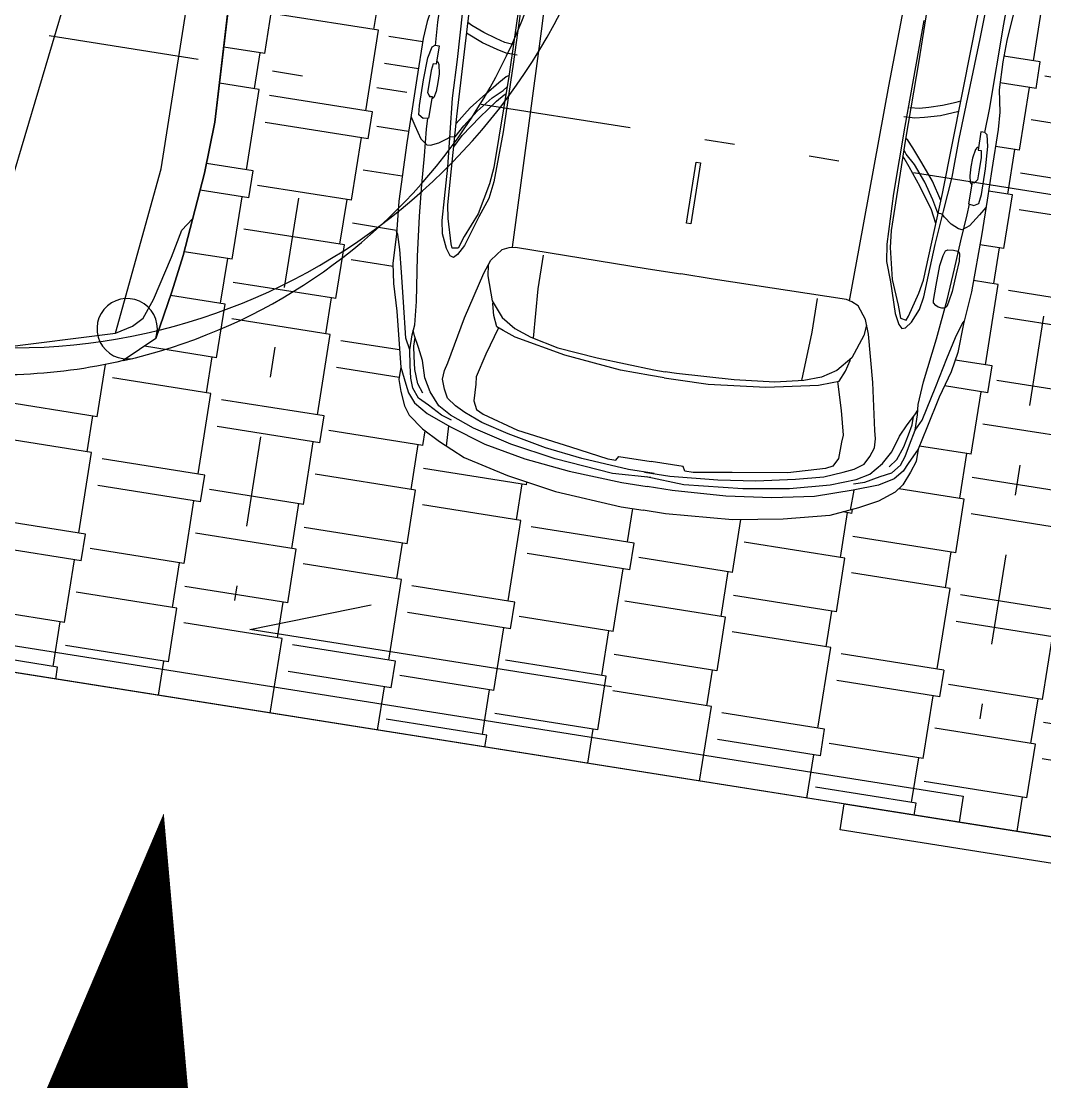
# Model space of a CAD drawing. Extents: x -640655 to -640254, y -1045449 to -1045159.
# Drawn here: x -640529.141 to -640525.749, y -1045396.727 to -1045393.214 of the extents above; entities that cross this region are included whole.
import ezdxf

# ---------------------------------------------------------------- set-up
doc = ezdxf.new("R2010")
doc.units = 0
doc.header["$MEASUREMENT"] = 0
doc.linetypes.add('DIVIDE', pattern=[1.25, 0.5, -0.25, 0, -0.25, 0, -0.25])
doc.linetypes.add('DOTDASH', pattern=[1, 0.3, -0.2, 0, -0.2, 0.3])
doc.layers.get('0').update_dxf_attribs({"linetype": 'CONTINUOUS'})
doc.layers.add('FLOATING-WINDOWS', color=2, linetype='CONTINUOUS', plot=False)
for name, color, linetype in [('T_srafa', 8, 'CONTINUOUS'), ('T_stafaz', 7, 'CONTINUOUS'), ('T_tenka', 4, 'CONTINUOUS'), ('T_tlusta', 1, 'CONTINUOUS')]:
    doc.layers.add(name, color=color, linetype=linetype)

# ---------------------------------------------------------------- blocks, each defined once
blk = doc.blocks.new('A$C1E5B1267')
at = {"color": 0, "linetype": 'Continuous'}
for p, q in [((-3429, -392.6), (-4622.3, -233.9)), ((-4609.3, -355.1), (-4500.8, -729.4)), ((-4500.8, -729.4), (-3939.5, -793.3)), ((-4500.8, -729.4), (-4470.1, -780.7)), ((-4587.1, -768.4), (-4574.7, -798.6)), ((-4470.1, -780.7), (-4437.4, -812)), ((-3939.5, -793.3), (-3174.7, -792.8)), ((-4437.4, -812), (-4371, -836.2)), ((-4371, -836.2), (-4224.1, -872.5)), ((-4497.8, -863.3), (-4337.1, -891.4)), ((-4224.1, -872.5), (-4130.3, -892.7)), ((-4337.1, -891.4), (-4212, -910.6)), ((-4212, -910.6), (-3932, -937.6)), ((-4130.3, -892.7), (-4087.1, -921.7)), ((-3932, -937.6), (-3759.4, -944.3)), ((-3759.4, -944.3), (-3262.8, -925.4))]:
    blk.add_line(p, q, dxfattribs=at)
for centre, radius, start, end in [((-2850.5, -74.9), 1870, 156.5079, 201.769), ((-2584.4, -76.6), 2043.9, 171.4443, 187.832), ((-4480.6, -764.8), 100, 199.7375, 260.0763)]:
    blk.add_arc(centre, radius, start, end, dxfattribs=at)
blk = doc.blocks.new('A$C352F2980')
for p, q in [((1.1896, 0.3101), (1.3024, 0.3101)), ((1.3024, 0.3101), (1.4662, 0.3008)), ((1.1896, -0.6088), (1.3024, -0.6088)), ((1.3024, -0.6088), (1.4662, -0.5995))]:
    blk.add_line(p, q)
for points in [[(0.1559, 0.8047), (0.2473, 0.7969), (0.3194, 0.7946), (0.412, 0.7978), (0.4849, 0.8111), (0.5433, 0.8151), (0.6771, 0.8151), (0.7793, 0.8151), (0.8932, 0.8151), (1.0883, 0.8112), (1.1972, 0.8019), (1.2936, 0.798), (1.3599, 0.7861), (1.449, 0.7604), (1.5561, 0.736), (1.6305, 0.7186), (1.6828, 0.6933), (1.7097, 0.6806), (1.7398, 0.6553), (1.7683, 0.6078), (1.7984, 0.527), (1.8384, 0.404), (1.8655, 0.2646), (1.8834, 0.1135), (1.8932, -0.0649), (1.8932, -0.1493)], [(0.8041, 0.8151), (0.832, 0.7984), (0.8727, 0.7708), (0.8894, 0.7483), (0.8887, 0.7359), (0.877, 0.7105), (0.8581, 0.6844), (0.8494, 0.6757), (0.848, 0.6604), (0.8073, 0.6372), (0.7535, 0.6016), (0.7012, 0.5595), (0.6714, 0.5268), (0.6577, 0.5162)], [(0.2246, 0.5154), (0.5805, 0.5076), (0.8065, 0.505), (0.9754, 0.5102), (1.0325, 0.518), (1.0974, 0.5414), (1.1985, 0.5731), (1.2323, 0.591), (1.2443, 0.6029), (1.2403, 0.6148), (1.2184, 0.6307), (1.1726, 0.6506), (1.1289, 0.6586), (1.0553, 0.6626), (0.9518, 0.6685), (0.8384, 0.6785), (0.723, 0.6884), (0.5937, 0.6924), (0.4325, 0.7003), (0.2554, 0.7083), (0.0704, 0.7163)], [(0.5592, 0.7721), (0.4818, 0.7761), (0.1958, 0.7787), (-0.0429, 0.7839), (-0.3153, 0.7932)], [(0.7284, 0.7564), (0.8014, 0.7564), (0.8046, 0.7744), (0.7951, 0.7902), (0.7644, 0.7934), (0.6787, 0.7934), (0.6037, 0.7902), (0.5656, 0.7818), (0.5592, 0.7723), (0.5592, 0.7596), (0.6206, 0.7596), (0.6206, 0.7702), (0.6438, 0.7733), (0.6851, 0.7733), (0.7179, 0.7733), (0.7306, 0.7638), (0.7284, 0.7606), (0.7284, 0.7564)], [(1.5693, 0.6983), (1.5331, 0.7167), (1.4161, 0.7435), (1.3185, 0.7658), (1.2457, 0.7825), (1.1978, 0.7972), (1.1872, 0.8027)], [(0.6108, 0.7596), (0.6124, 0.7558), (0.6199, 0.7508), (0.6502, 0.7452), (0.6796, 0.7442), (0.7096, 0.7461), (0.7309, 0.7502), (0.7349, 0.7542), (0.7363, 0.7564)], [(1.7776, 0.5245), (1.7661, 0.5606), (1.7399, 0.6081), (1.7218, 0.6442), (1.6923, 0.6688), (1.6612, 0.6802), (1.6202, 0.6884), (1.5693, 0.6983), (1.5185, 0.6983), (1.4841, 0.695), (1.407, 0.7015), (1.2594, 0.7212), (1.1266, 0.7359), (1.0216, 0.7441), (0.9265, 0.7507), (0.838, 0.7573), (0.8019, 0.7594)], [(0.9614, 0.7308), (0.9614, 0.7461), (0.9638, 0.7496), (0.9699, 0.7529), (0.9936, 0.7551), (1.0367, 0.7524), (1.0966, 0.7481), (1.1339, 0.7418), (1.1491, 0.738), (1.1556, 0.7319), (1.1572, 0.7226), (1.1556, 0.7102), (1.1509, 0.7019), (1.1438, 0.6931), (1.1365, 0.6913), (1.084, 0.6921), (1.0181, 0.6948), (0.9832, 0.6999), (0.9671, 0.7054), (0.9633, 0.712), (0.9614, 0.7308)], [(-0.1058, 0.5195), (0.3589, 0.5195), (0.6227, 0.516), (0.9289, 0.5173), (0.9848, 0.5229), (1.0883, 0.5452), (1.1693, 0.5787), (1.2112, 0.5927), (1.214, 0.6123), (1.2001, 0.6178), (1.119, 0.6402), (1.0743, 0.6486), (0.7808, 0.6653), (0.2833, 0.6849), (-0.1751, 0.7016)], [(1.6305, 0.7186), (1.672, 0.7186), (1.71, 0.7056), (1.755, 0.6866), (1.7826, 0.6659), (1.8206, 0.6158), (1.8535, 0.5536), (1.8932, 0.4638), (1.9295, 0.3135), (1.9572, 0.1476), (1.9728, -0.0752), (1.9728, -0.1493)], [(0.517, 0.5148), (0.5142, 0.5466), (0.5055, 0.5765), (0.492, 0.6198), (0.4756, 0.6631), (0.4681, 0.6776)], [(0.5492, 0.4995), (0.5479, 0.536), (0.5411, 0.5678), (0.5267, 0.6188), (0.5032, 0.6762)], [(1.8612, -0.1572), (1.8678, -0.0294), (1.8497, 0.1656), (1.8251, 0.318), (1.7923, 0.4491), (1.7612, 0.5311), (1.7366, 0.5737), (1.6956, 0.6098), (1.653, 0.6343), (1.5972, 0.6507), (1.5562, 0.6704), (1.5201, 0.6901), (1.5027, 0.6968)], [(1.7036, 0.6329), (1.6755, 0.6547), (1.6302, 0.671), (1.5885, 0.68), (1.5541, 0.6864), (1.5259, 0.6869)], [(-1.6512, -0.1493), (-1.6512, -0.1355), (-1.6417, 0.0092), (-1.6155, 0.2218), (-1.5754, 0.3996), (-1.5406, 0.506), (-1.5074, 0.5652), (-1.4778, 0.6001), (-1.4481, 0.6228), (-1.4167, 0.6367), (-1.3986, 0.639), (-1.3103, 0.6332), (-1.2615, 0.6228), (-0.9075, 0.5321), (-0.815, 0.506), (-0.7749, 0.4955), (-0.7139, 0.4816), (-0.5865, 0.4676), (-0.4426, 0.464), (-0.0714, 0.45), (0.4578, 0.4334), (0.998, 0.42), (1.1802, 0.4161)], [(0.8048, 0.664), (0.7455, 0.6263), (0.6918, 0.582), (0.6474, 0.545), (0.6249, 0.5246), (0.6194, 0.5161)], [(0.8822, 0.6595), (0.8407, 0.6379), (0.771, 0.5893), (0.7107, 0.5428), (0.6859, 0.5217), (0.6811, 0.5163)], [(1.5919, 0.5672), (1.4356, 0.536), (1.2793, 0.4958), (1.2332, 0.4788), (1.1924, 0.4479), (1.1825, 0.4256), (1.1776, 0.4059), (1.1801, -0.0403), (1.1801, -0.1493)], [(1.847, -0.1655), (1.847, -0.0802), (1.835, 0.0788), (1.8186, 0.2033), (1.7923, 0.3328), (1.7694, 0.4246), (1.7448, 0.4852), (1.7284, 0.5196), (1.7071, 0.5491), (1.6792, 0.5639), (1.648, 0.5753), (1.6185, 0.5737), (1.5919, 0.5672)], [(1.8647, 0.5282), (1.797, 0.5308)], [(1.2514, 0.4855), (1.2864, 0.4813), (1.3656, 0.4541), (1.415, 0.4121), (1.4447, 0.3651), (1.4645, 0.3082), (1.4855, 0.2143), (1.4983, 0.0807), (1.5082, -0.1111), (1.5082, -0.1493)], [(1.4509, 0.4191), (1.5438, 0.4466), (1.6229, 0.4663), (1.6467, 0.4644), (1.7021, 0.4624), (1.7298, 0.4485), (1.7416, 0.4248), (1.7753, 0.3042), (1.803, 0.1222), (1.8228, -0.0063), (1.8228, -0.034), (1.8089, -0.0419), (1.8089, -0.1493)], [(1.528, -0.1493), (1.528, -0.1032), (1.526, -0.0023), (1.5062, 0.1875), (1.4726, 0.3595), (1.4567, 0.4031), (1.4488, 0.4248), (1.4132, 0.4406), (1.3756, 0.4505), (1.3701, 0.4502)], [(1.847, -0.1332), (1.847, -0.2184), (1.835, -0.3774), (1.8186, -0.5019), (1.7923, -0.6314), (1.7694, -0.7232), (1.7448, -0.7838), (1.7284, -0.8183), (1.7071, -0.8478), (1.6792, -0.8625), (1.648, -0.874), (1.6185, -0.8723), (1.5919, -0.8659)], [(-1.6512, -0.1493), (-1.6512, -0.1631), (-1.6417, -0.3078), (-1.6155, -0.5205), (-1.5754, -0.6983), (-1.5406, -0.8046), (-1.5074, -0.8639), (-1.4778, -0.8988), (-1.4481, -0.9214), (-1.4167, -0.9354), (-1.3986, -0.9376), (-1.3103, -0.9319), (-1.2615, -0.9214), (-0.9075, -0.8308), (-0.815, -0.8046), (-0.7749, -0.7942), (-0.7139, -0.7802), (-0.5865, -0.7663), (-0.4426, -0.7626), (-0.0714, -0.7487), (0.4578, -0.732), (0.998, -0.7186), (1.1802, -0.7147)], [(0.412, -1.0965), (0.4849, -1.1098), (0.5433, -1.1138), (0.6771, -1.1138), (0.7793, -1.1138), (0.8932, -1.1138), (1.0883, -1.1098), (1.1972, -1.1005), (1.2936, -1.0966), (1.3599, -1.0847), (1.449, -1.059), (1.5561, -1.0346), (1.6305, -1.0172), (1.6828, -0.9919), (1.7097, -0.9792), (1.7398, -0.9539), (1.7683, -0.9064), (1.7984, -0.8257), (1.8384, -0.7027), (1.8655, -0.5632), (1.8834, -0.4121), (1.8932, -0.2337), (1.8932, -0.1493)], [(1.5919, -0.8659), (1.4356, -0.8346), (1.2793, -0.7945), (1.2332, -0.7774), (1.1924, -0.7465), (1.1825, -0.7243), (1.1776, -0.7045), (1.1801, -0.2583), (1.1801, -0.1493)], [(1.2514, -0.7842), (1.2864, -0.7799), (1.3656, -0.7527), (1.415, -0.7107), (1.4447, -0.6637), (1.4645, -0.6069), (1.4855, -0.5129), (1.4983, -0.3794), (1.5082, -0.1875), (1.5082, -0.1493)], [(1.528, -0.1493), (1.528, -0.1955), (1.526, -0.2963), (1.5062, -0.4861), (1.4726, -0.6582), (1.4567, -0.7017), (1.4488, -0.7234), (1.4132, -0.7393), (1.3756, -0.7492), (1.3701, -0.7489)], [(1.4509, -0.7177), (1.5438, -0.7452), (1.6229, -0.765), (1.6467, -0.763), (1.7021, -0.761), (1.7298, -0.7472), (1.7416, -0.7234), (1.7753, -0.6028), (1.803, -0.4209), (1.8228, -0.2923), (1.8228, -0.2647), (1.8089, -0.2568), (1.8089, -0.1493)], [(1.8612, -0.1414), (1.8678, -0.2692), (1.8497, -0.4643), (1.8251, -0.6167), (1.7923, -0.7478), (1.7612, -0.8297), (1.7366, -0.8723), (1.6956, -0.9084), (1.653, -0.933), (1.5972, -0.9494), (1.5562, -0.969), (1.5201, -0.9887), (1.5027, -0.9954)], [(1.6305, -1.0172), (1.672, -1.0172), (1.71, -1.0043), (1.755, -0.9853), (1.7826, -0.9645), (1.8206, -0.9144), (1.8535, -0.8522), (1.8932, -0.7624), (1.9295, -0.6121), (1.9572, -0.4463), (1.9728, -0.2234), (1.9728, -0.1493)], [(0.2246, -0.8141), (0.5805, -0.8063), (0.8065, -0.8037), (0.9754, -0.8089), (1.0325, -0.8166), (1.0974, -0.84), (1.1985, -0.8717), (1.2323, -0.8896), (1.2443, -0.9015), (1.2403, -0.9135), (1.2184, -0.9294), (1.1726, -0.9493), (1.1289, -0.9572), (1.0553, -0.9612), (0.9518, -0.9672), (0.8384, -0.9771), (0.723, -0.9871), (0.5937, -0.991), (0.4325, -0.999)], [(0.5492, -0.7982), (0.5479, -0.8347), (0.5411, -0.8664), (0.5267, -0.9175), (0.5032, -0.9749)], [(0.3589, -0.8182), (0.6227, -0.8147), (0.9289, -0.8159), (0.9848, -0.8215), (1.0883, -0.8438), (1.1693, -0.8774), (1.2112, -0.8913), (1.214, -0.9109), (1.2001, -0.9165), (1.119, -0.9388), (1.0743, -0.9472), (0.7808, -0.964), (0.2833, -0.9835)], [(0.517, -0.8135), (0.5142, -0.8452), (0.5055, -0.8751), (0.492, -0.9184), (0.4756, -0.9618), (0.4681, -0.9763)], [(0.8048, -0.9626), (0.7455, -0.9249), (0.6918, -0.8806), (0.6474, -0.8436), (0.6249, -0.8233), (0.6194, -0.8147)], [(0.8041, -1.1138), (0.832, -1.097), (0.8727, -1.0694), (0.8894, -1.0469), (0.8887, -1.0346), (0.877, -1.0092), (0.8581, -0.983), (0.8494, -0.9743), (0.848, -0.9591), (0.8073, -0.9358), (0.7535, -0.9002), (0.7012, -0.8581), (0.6714, -0.8254), (0.6577, -0.8148)], [(0.8822, -0.9582), (0.8407, -0.9365), (0.771, -0.8879), (0.7107, -0.8414), (0.6859, -0.8204), (0.6811, -0.8149)], [(1.7776, -0.8232), (1.7661, -0.8592), (1.7399, -0.9068), (1.7218, -0.9428), (1.6923, -0.9674), (1.6612, -0.9789), (1.6202, -0.9871), (1.5693, -0.9969), (1.5185, -0.9969), (1.4841, -0.9936), (1.407, -1.0002), (1.2594, -1.0198), (1.1266, -1.0346), (1.0216, -1.0428), (0.9265, -1.0493), (0.838, -1.0559), (0.8019, -1.058)], [(1.8647, -0.8268), (1.797, -0.8295)], [(1.7036, -0.9316), (1.6755, -0.9533), (1.6302, -0.9696), (1.5885, -0.9787), (1.5541, -0.985), (1.5259, -0.9856)], [(1.5693, -0.9969), (1.5331, -1.0153), (1.4161, -1.0421), (1.3185, -1.0644), (1.2457, -1.0811), (1.1978, -1.0958), (1.1872, -1.1014)], [(0.6108, -1.0582), (0.6124, -1.0544), (0.6199, -1.0494), (0.6502, -1.0438), (0.6796, -1.0429), (0.7096, -1.0447), (0.7309, -1.0488), (0.7349, -1.0529), (0.7363, -1.0551)], [(0.5592, -1.0707), (0.4818, -1.0747), (0.1958, -1.0773), (-0.0429, -1.0826), (-0.3153, -1.0919)], [(0.7284, -1.0551), (0.8014, -1.0551), (0.8046, -1.073), (0.7951, -1.0889), (0.7644, -1.092), (0.6787, -1.092), (0.6037, -1.0889), (0.5656, -1.0804), (0.5592, -1.0709), (0.5592, -1.0582), (0.6206, -1.0582), (0.6206, -1.0688), (0.6438, -1.072), (0.6851, -1.072), (0.7179, -1.072), (0.7306, -1.0625), (0.7284, -1.0593), (0.7284, -1.0551)]]:
    blk.add_lwpolyline(points)
blk.add_lwpolyline([(1.0107, -0.1568), (0.8059, -0.1568), (0.8059, -0.1419), (1.0107, -0.1419)], close=True)

msp = doc.modelspace()

# ---------------------------------------------------------------- hatches: boundary and pattern name
at = {"layer": 'T_srafa', "linetype": 'Continuous'}
h = msp.add_hatch(dxfattribs=at)
h.set_pattern_fill('AR-RSHKE', color=256, scale=0.03, angle=90, style=0)
h.set_pattern_definition([(80.99993615, (0, 0), (-0.23589453207, 0.81189825085), [0.18, -0.15, 0.21, -0.09, 0.27, -0.12]), (80.99993615, (0.01334, 0.18013), (-0.23589453207, 0.81189825085), [0.15, -0.57, 0.12, -0.18]), (80.99993615, (0.1067, 0.52983), (-0.23589453207, 0.81189825085), [0.09, -0.93]), (170.99993615, (0, 0), (-0.395458809116, -0.195543678733), [0.345, -1.095]), (170.99993615, (0.02816, 0.17778), (-0.395458809116, -0.195543678733), [0.3375, -1.1025]), (170.99993615, (0.05162, 0.32594), (-0.395458809116, -0.195543678733), [0.315, -1.125]), (170.99993615, (0.1067, 0.52983), (-0.395458809116, -0.195543678733), [0.345, -1.095]), (170.99993615, (0.12078, 0.61872), (-0.395458809116, -0.195543678733), [0.345, -1.095]), (170.99993615, (0.1408, 0.88892), (-0.395458809116, -0.195543678733), [0.33, -1.11])])
h.paths.add_polyline_path([(-640519.1632, -1045391.4871), (-640519.9279, -1045396.3151), (-640521.4095, -1045396.0805), (-640521.4896, -1045396.5867), (-640532.5968, -1045394.8275), (-640532.5732, -1045394.6785), (-640533.1065, -1045394.5941), (-640532.5904, -1045391.335), (-640532.9854, -1045391.2724), (-640532.4926, -1045388.1609), (-640524.9862, -1045389.3498), (-640525.2267, -1045390.8683), (-640523.5936, -1045390.7854)])
edge = h.paths.add_edge_path(flags=16)
edge.add_line((-640529.6138, -1045389.8514), (-640529.5312, -1045389.6774))
edge.add_line((-640529.5312, -1045389.6774), (-640529.4184, -1045389.6353))
edge.add_line((-640529.4184, -1045389.6353), (-640528.7522, -1045389.7004))
edge.add_line((-640528.7522, -1045389.7004), (-640528.1004, -1045389.8525))
edge.add_line((-640528.1004, -1045389.8525), (-640528.0216, -1045389.9056))
edge.add_line((-640528.0216, -1045389.9056), (-640527.9907, -1045389.9901))
edge.add_line((-640527.9907, -1045389.9901), (-640527.9846, -1045390.1221))
edge.add_line((-640527.9846, -1045390.1221), (-640528.0913, -1045391.1125))
edge.add_line((-640528.0913, -1045391.1125), (-640528.1402, -1045391.2397))
edge.add_line((-640528.1402, -1045391.2397), (-640528.3756, -1045392.6615))
edge.add_line((-640528.3756, -1045392.6615), (-640528.2754, -1045392.663))
edge.add_line((-640528.2754, -1045392.663), (-640528.3022, -1045392.7321))
edge.add_line((-640528.3022, -1045392.7321), (-640528.3881, -1045392.7378))
edge.add_line((-640528.3881, -1045392.7378), (-640528.4404, -1045393.0549))
edge.add_line((-640528.4404, -1045393.0549), (-640528.4994, -1045393.5483))
edge.add_line((-640528.4994, -1045393.5483), (-640528.5329, -1045393.7178))
edge.add_line((-640528.5329, -1045393.7178), (-640528.6034, -1045393.9901))
edge.add_line((-640528.6034, -1045393.9901), (-640528.6419, -1045394.1107))
edge.add_line((-640528.6419, -1045394.1107), (-640528.6948, -1045394.265))
edge.add_line((-640528.6948, -1045394.265), (-640528.8025, -1045394.3383))
edge.add_arc((-640529.2136, -1045392.5862), 1.7997, 260.5735, 283.204, ccw=False)
edge.add_line((-640529.5084, -1045394.3616), (-640529.5361, -1045394.357))
edge.add_arc((-640529.216, -1045392.5146), 1.87, 237.5122, 260.1426, ccw=False)
edge.add_line((-640530.2204, -1045394.092), (-640530.2712, -1045394.0052))
edge.add_line((-640530.2712, -1045394.0052), (-640530.2695, -1045393.7155))
edge.add_line((-640530.2695, -1045393.7155), (-640530.2594, -1045393.5906))
edge.add_line((-640530.2594, -1045393.5906), (-640530.2489, -1045393.435))
edge.add_line((-640530.2489, -1045393.435), (-640530.2264, -1045393.2637))
edge.add_line((-640530.2264, -1045393.2637), (-640530.1239, -1045392.7775))
edge.add_line((-640530.1239, -1045392.7775), (-640530.0717, -1045392.4604))
edge.add_line((-640530.0717, -1045392.4604), (-640530.1512, -1045392.4274))
edge.add_line((-640530.1512, -1045392.4274), (-640530.1545, -1045392.3533))
edge.add_line((-640530.1545, -1045392.3533), (-640530.0591, -1045392.384))
edge.add_line((-640530.0591, -1045392.384), (-640529.829, -1045390.962))
edge.add_line((-640529.829, -1045390.962), (-640529.8313, -1045390.8258))
edge.add_line((-640529.8313, -1045390.8258), (-640529.6138, -1045389.8514))
edge.add_line((-640529.6138, -1045389.8514), (-640529.6138, -1045389.8514))
h.paths.add_polyline_path([(-640527.6684, -1045392.419), (-640527.6837, -1045392.5154), (-640527.722, -1045392.7697), (-640527.7374, -1045392.8904), (-640527.744, -1045392.9819), (-640527.753, -1045393.0534), (-640527.7706, -1045393.1444), (-640527.7952, -1045393.2144), (-640527.8083, -1045393.2714), (-640527.8292, -1045393.4036), (-640527.8452, -1045393.5045), (-640527.863, -1045393.6169), (-640527.8896, -1045393.8103), (-640527.8975, -1045393.9193), (-640527.9087, -1045394.0151), (-640527.9073, -1045394.0825), (-640527.8958, -1045394.1745), (-640527.8885, -1045394.2841), (-640527.883, -1045394.3603), (-640527.8895, -1045394.4013), (-640527.8826, -1045394.4409), (-640527.8709, -1045394.4882), (-640527.8547, -1045394.5188), (-640527.8112, -1045394.5642), (-640527.7549, -1045394.6064), (-640527.6724, -1045394.6597), (-640527.5296, -1045394.719), (-640527.3701, -1045394.7723), (-640527.1525, -1045394.8225), (-640527.0793, -1045394.8341), (-640527.0061, -1045394.8457), (-640526.7836, -1045394.8652), (-640526.6154, -1045394.8638), (-640526.4613, -1045394.8515), (-640526.3664, -1045394.8263), (-640526.2998, -1045394.8036), (-640526.2444, -1045394.7739), (-640526.2196, -1045394.7498), (-640526.1938, -1045394.7084), (-640526.175, -1045394.6728), (-640526.1685, -1045394.6319), (-640526.1397, -1045394.5611), (-640526.0989, -1045394.4591), (-640526.0595, -1045394.3751), (-640526.0374, -1045394.3115), (-640526.0185, -1045394.2169), (-640525.9923, -1045394.1108), (-640525.9578, -1045393.9187), (-640525.94, -1045393.8062), (-640525.924, -1045393.7053), (-640525.9031, -1045393.5731), (-640525.8979, -1045393.5149), (-640525.8997, -1045393.4408), (-640525.8883, -1045393.3487), (-640525.8748, -1045393.278), (-640525.8528, -1045393.1889), (-640525.8301, -1045393.0694), (-640525.788, -1045392.8156), (-640525.7727, -1045392.7193), (-640525.767, -1045392.7169), (-640525.7591, -1045392.6871), (-640525.7457, -1045392.6025), (-640525.737, -1045392.5279), (-640525.7385, -1045392.5035), (-640525.7363, -1045392.4895), (-640525.7164, -1045392.3639), (-640525.6903, -1045392.1858), (-640525.669, -1045392.0121), (-640525.6673, -1045391.9936), (-640525.628, -1045392.0135), (-640525.5777, -1045392.0359), (-640525.5355, -1045392.0569), (-640525.5189, -1045392.0584), (-640525.513, -1045392.0509), (-640525.5064, -1045392.0244), (-640525.5075, -1045392.0015), (-640525.533, -1045391.9579), (-640525.574, -1045391.9143), (-640525.6254, -1045391.8762), (-640525.6548, -1045391.8567), (-640525.6497, -1045391.7973), (-640525.6438, -1045391.7087), (-640525.6299, -1045391.6341), (-640525.6097, -1045391.558), (-640525.5946, -1045391.5125), (-640525.5748, -1045391.4337), (-640525.5496, -1045391.3208), (-640525.528, -1045391.1834), (-640525.4892, -1045390.9382), (-640525.4709, -1045390.7712), (-640525.4658, -1045390.6907), (-640525.4625, -1045390.6088), (-640525.4694, -1045390.5331), (-640525.4809, -1045390.482), (-640525.4969, -1045390.4431), (-640525.5186, -1045390.4089), (-640525.5558, -1045390.3732), (-640525.6251, -1045390.3228), (-640525.7267, -1045390.2529), (-640525.7633, -1045390.2259), (-640525.8087, -1045390.1884), (-640525.8607, -1045390.1561), (-640525.9077, -1045390.1412), (-640526.019, -1045390.1056), (-640526.1261, -1045390.0729), (-640526.2732, -1045390.0382), (-640526.3186, -1045390.031), (-640526.3639, -1045390.0238), (-640526.5146, -1045390.0114), (-640526.6265, -1045390.0094), (-640526.7434, -1045390.0088), (-640526.7926, -1045390.0085), (-640526.8521, -1045390.0231), (-640526.9068, -1045390.0447), (-640526.95, -1045390.0592), (-640527.0682, -1045390.0942), (-640527.1497, -1045390.1207), (-640527.1962, -1045390.1432), (-640527.2273, -1045390.169), (-640527.2545, -1045390.2011), (-640527.2813, -1045390.2461), (-640527.3113, -1045390.3159), (-640527.3334, -1045390.3949), (-640527.3534, -1045390.473), (-640527.3877, -1045390.6376), (-640527.4265, -1045390.8827), (-640527.4484, -1045391.02), (-640527.4594, -1045391.1352), (-640527.4649, -1045391.2162), (-640527.4646, -1045391.2642), (-640527.4689, -1045391.3428), (-640527.4787, -1045391.4181), (-640527.5005, -1045391.5042), (-640527.514, -1045391.5622), (-640527.548, -1045391.5717), (-640527.6087, -1045391.592), (-640527.6611, -1045391.6208), (-640527.6988, -1045391.6544), (-640527.707, -1045391.6759), (-640527.7089, -1045391.7031), (-640527.7055, -1045391.7121), (-640527.6893, -1045391.7158), (-640527.6427, -1045391.7088), (-640527.5879, -1045391.7031), (-640527.5444, -1045391.6964), (-640527.5485, -1045391.7144), (-640527.5819, -1045391.8862), (-640527.6121, -1045392.0637), (-640527.632, -1045392.1892), (-640527.6342, -1045392.2032), (-640527.6432, -1045392.226), (-640527.6581, -1045392.2996), (-640527.6715, -1045392.3842), (-640527.6731, -1045392.415)], flags=16)
h.paths.add_polyline_path([(-640524.9637, -1045392.555), (-640525.0081, -1045392.7696), (-640525.1033, -1045392.8177), (-640525.1522, -1045392.8546), (-640525.1712, -1045392.8974), (-640525.1653, -1045392.9313), (-640525.0417, -1045392.9235), (-640525.2092, -1045393.7789), (-640525.2527, -1045393.9437), (-640525.3357, -1045394.4065), (-640525.3237, -1045394.5658), (-640525.3001, -1045394.8985), (-640525.2315, -1045394.9694), (-640524.9849, -1045395.045), (-640524.5929, -1045395.1448), (-640524.4001, -1045395.172), (-640524.2073, -1045395.1992), (-640523.986, -1045395.2205), (-640523.8953, -1045395.1818), (-640523.7729, -1045394.9602), (-640523.6743, -1045394.7416), (-640523.5714, -1045394.2828), (-640523.546, -1045394.1225), (-640523.37, -1045393.2711), (-640523.2689, -1045393.3096), (-640523.2434, -1045393.2893), (-640523.2419, -1045393.2399), (-640523.2752, -1045393.1864), (-640523.3272, -1045393.1423), (-640523.3387, -1045393.1036), (-640523.2978, -1045392.8949), (-640523.2468, -1045392.6348), (-640523.2102, -1045392.4789), (-640523.142, -1045392.1791), (-640523.0971, -1045391.8796), (-640523.1098, -1045391.7242), (-640523.1538, -1045391.5572), (-640523.1782, -1045391.5107), (-640523.2394, -1045391.4543), (-640523.4262, -1045391.3648), (-640523.5612, -1045391.3142), (-640523.5856, -1045391.3068), (-640523.6005, -1045391.2908), (-640523.8284, -1045391.219), (-640524.0657, -1045391.1944), (-640524.0857, -1045391.2033), (-640524.1116, -1045391.2032), (-640524.2556, -1045391.1975), (-640524.4624, -1045391.2077), (-640524.5402, -1045391.2335), (-640524.5811, -1045391.2693), (-640524.684, -1045391.4067), (-640524.7575, -1045391.5396), (-640524.7585, -1045391.5446), (-640524.8332, -1045391.838), (-640524.884, -1045392.1413), (-640524.9107, -1045392.2993), (-640524.9637, -1045392.555)], flags=16)
edge = h.paths.add_edge_path(flags=16)
edge.add_line((-640522.5267, -1045393.6805), (-640522.2055, -1045392.8912))
edge.add_line((-640522.2055, -1045392.8912), (-640522.325, -1045392.8939))
edge.add_arc((-640522.2597, -1045392.8936), 0.0653, 107.3746, 180.2252, ccw=False)
edge.add_arc((-640522.1266, -1045393.2244), 0.4217, 95.9344, 111.2191, ccw=False)
edge.add_line((-640522.1702, -1045392.805), (-640521.8462, -1045391.9991))
edge.add_arc((-640520.4745, -1045392.5506), 1.4784, 149.2816, 158.0963, ccw=False)
edge.add_arc((-640515.8019, -1045395.3271), 6.9137, 146.85846, 149.28158, ccw=False)
edge.add_arc((-640521.4054, -1045391.7569), 0.2799, 90.1217, 131.5133, ccw=False)
edge.add_arc((-640521.3746, -1045392.4076), 0.9311, 77.3596, 91.9282, ccw=False)
edge.add_line((-640521.1709, -1045391.499), (-640520.9859, -1045391.551))
edge.add_line((-640520.9859, -1045391.551), (-640520.5513, -1045391.7275))
edge.add_line((-640520.5513, -1045391.7275), (-640520.3315, -1045391.8507))
edge.add_line((-640520.3315, -1045391.8507), (-640520.1575, -1045392.0217))
edge.add_line((-640520.1575, -1045392.0217), (-640520.115, -1045392.1466))
edge.add_line((-640520.115, -1045392.1466), (-640520.1397, -1045392.2927))
edge.add_line((-640520.1397, -1045392.2927), (-640520.2073, -1045392.5366))
edge.add_line((-640520.2073, -1045392.5366), (-640520.5769, -1045393.4531))
edge.add_arc((-640520.5135, -1045393.4787), 0.0684, 158.0377, 267.2641)
edge.add_arc((-640520.5186, -1045393.5863), 0.0394, -101.8217, 87.2641, ccw=False)
edge.add_line((-640520.5267, -1045393.6249), (-640520.6113, -1045393.5385))
edge.add_line((-640520.6113, -1045393.5385), (-640521.1486, -1045394.8559))
edge.add_line((-640521.1486, -1045394.8559), (-640521.333, -1045395.3361))
edge.add_line((-640521.333, -1045395.3361), (-640521.4227, -1045395.5363))
edge.add_line((-640521.4227, -1045395.5363), (-640521.614, -1045395.8561))
edge.add_arc((-640521.7939, -1045395.769), 0.1999, 253.8091, 334.1781, ccw=False)
edge.add_arc((-640528.749, -1045431.055), 35.7658, 78.87764, 79.26616)
edge.add_arc((-640521.3209, -1045393.0046), 3.0097, 238.4258, 255.2374, ccw=False)
edge.add_arc((-640521.6008, -1045393.7588), 2.2261, 228.4167, 234.3971, ccw=False)
edge.add_arc((-640522.9032, -1045395.3114), 0.2081, 163.2862, 212.7259, ccw=False)
edge.add_line((-640523.1025, -1045395.2516), (-640523.0351, -1045394.9683))
edge.add_line((-640523.0351, -1045394.9683), (-640522.9677, -1045394.7503))
edge.add_line((-640522.9677, -1045394.7503), (-640522.8466, -1045394.4693))
edge.add_line((-640522.8466, -1045394.4693), (-640522.6083, -1045393.8845))
edge.add_line((-640522.6083, -1045393.8845), (-640522.5267, -1045393.6805))

# ---------------------------------------------------------------- linework, layer by layer
at = {"layer": 'FLOATING-WINDOWS', "linetype": 'Continuous'}
msp.add_lwpolyline([(-640519.1632, -1045391.4871), (-640519.9279, -1045396.3151), (-640521.4095, -1045396.0805), (-640521.4896, -1045396.5867), (-640532.5968, -1045394.8275), (-640532.5732, -1045394.6785), (-640533.1065, -1045394.5941), (-640532.5904, -1045391.335), (-640532.9854, -1045391.2724), (-640532.4926, -1045388.1609), (-640524.9862, -1045389.3498), (-640525.2267, -1045390.8683), (-640523.5936, -1045390.7854), (-640519.1632, -1045391.4871)], close=True, dxfattribs=at)
msp.add_lwpolyline([(-640528.4404, -1045393.0549), (-640528.4994, -1045393.5483), (-640528.5329, -1045393.7178), (-640528.6034, -1045393.9901), (-640528.6419, -1045394.1107), (-640528.6948, -1045394.265), (-640528.8025, -1045394.3383, -0.099066), (-640529.5084, -1045394.3616), (-640529.5361, -1045394.357, -0.099066), (-640530.2204, -1045394.092), (-640530.2712, -1045394.0052), (-640530.2695, -1045393.7155), (-640530.2594, -1045393.5906), (-640530.2489, -1045393.435), (-640530.2264, -1045393.2637), (-640530.1239, -1045392.7775)], format="xyb", dxfattribs=at)
at = {"layer": 'T_tenka', "linetype": 'DIVIDE'}
msp.add_line((-640525.6901, -1045393.7944), (-640541.7691, -1045391.2478), dxfattribs=at)
at = {"layer": 'T_tenka', "linetype": 'DOTDASH'}
for p, q in [((-640528.2222, -1045393.8001), (-640528.4334, -1045395.1334)), ((-640525.753, -1045394.1911), (-640525.9642, -1045395.5245))]:
    msp.add_line(p, q, dxfattribs=at)
at = {"layer": 'T_tenka', "linetype": 'Continuous'}
for p, q in [((-640528.3834, -1045395.2293), (-640527.9809, -1045395.147)), ((-640527.1841, -1045395.4192), (-640528.3834, -1045395.2293))]:
    msp.add_line(p, q, dxfattribs=at)
for points in [[(-640530.9435, -1045395.0008), (-640526.0193, -1045395.7808), (-640526.033, -1045395.8671), (-640530.9572, -1045395.0872)], [(-640526.4139, -1045395.8068), (-640521.4896, -1045396.5867), (-640521.5033, -1045396.6731), (-640526.4275, -1045395.8932)]]:
    msp.add_lwpolyline(points, close=True, dxfattribs=at)
at = {"layer": 'T_tlusta', "color": 146, "linetype": 'Continuous'}
msp.add_lwpolyline([(-640528.8247, -1045396.8253, 0.5, 0, 0), (-640528.6682, -1045395.8376, 0, 0, 0)], format="xyseb", dxfattribs=at)

# ---------------------------------------------------------------- block references
at = {"layer": 'T_stafaz', "linetype": 'Continuous', "xscale": 0.00100000001507376, "yscale": 0.0009999999099892243, "zscale": 0.001, "rotation": 81.00427034453529}
msp.add_blockref('A$C1E5B1267', (-640528.8443, -1045389.6875), dxfattribs=at)
at = {"layer": 'T_stafaz', "linetype": 'Continuous', "rotation": 260.9999361494302}
msp.add_blockref('A$C352F2980', (-640526.6232, -1045392.909), dxfattribs=at)

doc.saveas('drawing.dxf')
